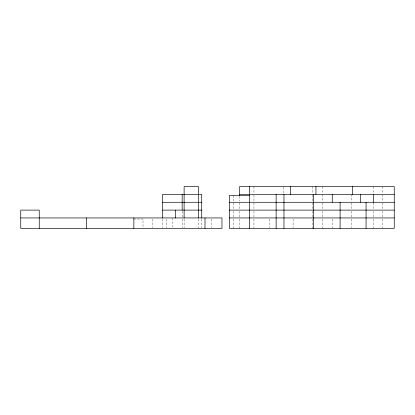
<?xml version="1.0" encoding="UTF-8"?>
<svg xmlns="http://www.w3.org/2000/svg" width="415" height="415" viewBox="0 0 415 415"><rect width="100%" height="100%" fill="white"/><g stroke="black" fill="none" stroke-linecap="round" stroke-linejoin="round"><path stroke-width="0.31" stroke-dasharray="2.08 1.56" d="M133.863 219.027L143.004 219.027L143.004 228.385M382.506 186.615L382.506 193.245M382.506 194.448L382.506 201.073M382.506 202.883L382.506 210.109M382.506 211.313L382.506 217.341M382.506 219.172L382.506 228.385M373.365 186.615L373.365 193.245M373.365 202.883L373.365 210.109M373.365 211.313L373.365 217.942M373.365 219.172L373.365 228.385M351.832 194.448L351.832 201.073M351.832 202.883L351.832 209.508M351.832 211.313L351.832 217.341M351.832 219.172L351.832 227.768M332.254 219.172L332.254 228.385M322.683 186.615L322.683 193.245M322.683 194.448L322.683 201.073M322.683 202.883L322.683 210.109M322.683 211.313L322.683 217.341M322.683 219.172L322.683 228.385M312.677 186.615L312.677 193.245M312.677 195.05L312.677 201.073M312.677 202.883L312.677 210.109M312.677 211.313L312.677 217.341M312.677 219.172L312.677 228.385M293.099 219.172L293.099 227.768M283.31 187.217L283.31 193.245M269.605 219.172L269.605 227.768M253.944 186.615L253.944 193.245M253.944 195.05L253.944 201.073M253.944 202.883L253.944 210.109M253.944 211.313L253.944 217.942M253.944 219.172L253.944 228.385M239.585 196.254L239.585 201.073M239.585 202.883L239.585 210.109M239.585 211.313L239.585 217.942M239.585 219.172L239.585 228.385M233.712 195.538L233.712 201.052M233.712 202.883L233.712 209.508M233.712 211.313L233.712 217.341M233.712 219.172L233.712 228.385M211.526 219.172L211.526 227.768M201.737 219.172L201.737 227.768M198.474 219.172L198.474 228.385M184.115 219.172L184.115 227.768M182.159 211.313L182.159 217.341M182.159 219.172L182.159 227.768M172.37 217.942L172.37 227.768M166.498 219.172L166.498 227.768M162.581 219.172L162.581 227.768M152.139 219.172L152.139 227.768"/><path stroke-width="0.62" d="M239.585 194.448L394.25 194.448M249.374 195.538L229.36 195.538L229.36 228.385L394.25 228.385L394.25 186.615L239.585 186.615L239.585 195.652M162.581 202.281L201.737 202.281M229.36 202.281L394.25 202.281M162.581 210.109L201.737 210.109M229.36 210.109L394.25 210.109M20.75 217.942L221.968 217.942L221.968 228.385L20.75 228.385L20.75 210.109L39.238 210.109L39.238 228.385M229.36 217.942L394.25 217.942M373.365 194.448L373.365 202.281M366.056 202.281L366.056 228.385M360.313 194.448L360.313 202.281M352.485 186.615L352.485 194.448M340.087 202.281L340.087 228.385M332.254 194.448L332.254 202.281M315.94 186.615L315.94 194.448M313.33 194.448L313.33 228.385M290.49 186.615L290.49 194.448M283.964 194.448L283.964 228.385M276.131 194.448L276.131 228.385M249.374 186.615L249.374 228.385M205 217.942L205 228.385M201.737 217.942L201.737 194.448L162.581 194.448L162.581 217.942M198.474 217.942L198.474 186.615L184.115 186.615L184.115 217.942M182.159 194.448L182.159 210.109M175.633 210.109L175.633 217.942M133.863 217.942L133.863 228.385M86.662 217.942L86.662 228.385"/></g></svg>
